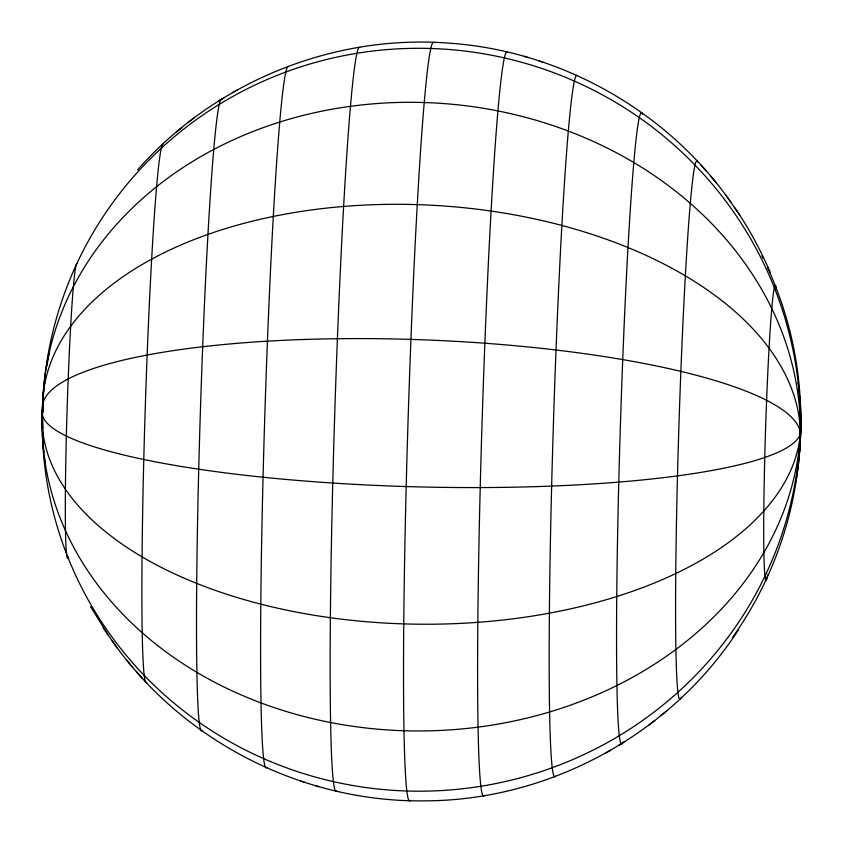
<?xml version="1.0" encoding="UTF-8"?>
<svg xmlns="http://www.w3.org/2000/svg" width="843" height="843" viewBox="0 0 843 843"><rect width="100%" height="100%" fill="white"/><g stroke="black" fill="none" stroke-linecap="round" stroke-linejoin="round"><path stroke-width="1.26" d="M42.55 412.216L42.666 406.684L42.445 412.912L42.55 412.216A379.382 221.635 3.2 0 1 42.54 409.782A379.382 370.899 -7.7 0 1 43.172 398.17M738.605 629.605C671.112 734.074 549.51 800.534 425.114 800.839C302.922 802.757 181.846 741.123 112.098 640.701M137.535 169.917C214.301 82.466 332.764 34.057 448.813 43.119C560.31 50.706 666.982 110.538 730.902 202.299M176.24 132.109L181.983 127.535M188.389 122.414L193.837 118.083M649.163 724.917L654.611 720.586M661.017 715.465L666.76 710.891M219.138 100.654L224.438 97.525M232.531 92.719L237.463 89.811M605.537 753.189L610.469 750.281M618.562 745.475L623.862 742.346M538.677 60.812L542.65 62.076M300.35 780.924L304.323 782.188M524.22 56.355L527.729 57.472M315.271 785.528L318.78 786.645M700.544 164.511L706.118 170.971M710.501 176.018L716.265 182.71M126.735 660.29L132.499 666.982M136.882 672.029L142.456 678.489M734.39 207.346C748.784 227.779 760.544 249.992 770.491 272.9M90.496 606.591L108.61 635.654M725.697 194.838L739.743 215.007M103.257 627.993L117.303 648.162M767.52 267.61A379.382 370.899 -7.7 0 1 800.46 433.218A379.382 221.635 3.2 0 1 798.932 455.578M43.467 394.313A379.382 370.899 -7.7 0 1 45.048 378.886M46.871 366.094A379.382 370.899 -7.7 0 1 49.147 353.365M761.914 255.956A379.382 370.899 -7.7 0 1 763.063 258.274M732.388 637.698A379.382 373.976 13.8 0 0 800.46 433.218A379.382 59.242 1.5 0 0 800.555 428.897M45.058 463.081A379.382 373.976 13.8 0 1 44.479 457.897M43.962 452.712A379.382 373.976 13.8 0 1 43.53 447.517M43.246 443.618A379.382 373.976 13.8 0 1 42.424 418.887M42.466 413.681A379.382 373.976 13.8 0 1 42.54 409.782A379.382 305.756 -1 0 1 43.235 400.594M795.518 482.596A379.382 322.068 5 0 0 800.46 433.218A379.382 197.367 0.5 0 0 800.481 415.209M42.993 428.107A379.382 322.068 5 0 1 42.614 418.939M42.529 412.396A379.382 322.068 5 0 1 42.54 409.782A379.382 197.367 0.5 0 1 43.256 403.786M799.786 409.203A379.382 197.367 0.5 0 1 800.112 411.605M798.11 382.448A379.382 305.756 -1 0 1 799.417 392.522M799.807 396.452A379.382 305.756 -1 0 1 800.46 433.218A379.382 87.82 2.3 0 1 799.67 441.743M767.625 574.778A147.356 5.227 -88.2 0 1 765.444 433.228A147.356 5.227 -88.2 0 1 776.382 289.36M681.165 697.266A269.37 9.558 -88.2 0 1 678.741 431.458A269.37 9.558 -88.2 0 1 697.582 161.877M555.495 776.287A350.804 12.445 -88.2 0 1 553.271 428.181A350.804 12.445 -88.2 0 1 576.991 75.48M410.362 800.365A379.382 13.456 -88.2 0 1 407.959 423.903A379.382 13.456 -88.2 0 1 433.608 42.466M266.904 767.362A350.804 12.445 -88.2 0 1 264.691 419.256A350.804 12.445 -88.2 0 1 288.401 66.555M146.745 682.25A269.37 9.558 -88.2 0 1 145.038 414.946A269.37 9.558 -88.2 0 1 163.247 144.121M68.367 557.044A147.356 5.227 -88.2 0 1 66.882 416.885A147.356 5.227 -88.2 0 1 76.998 263.469M484.188 795.518A372.132 13.203 -88.2 0 1 482.048 423.091A372.132 13.203 -88.2 0 1 507.212 52.087M336.736 790.955A372.132 13.203 -88.2 0 1 334.587 418.528A372.132 13.203 -88.2 0 1 359.75 47.535M202.109 730.46A315.788 11.201 -88.2 0 1 200.286 414.419A315.788 11.201 -88.2 0 1 221.635 99.59M623.009 741.882A315.788 11.201 -88.2 0 1 620.332 427.412A315.788 11.201 -88.2 0 1 642.44 114.237M800.302 435.03L800.334 436.347L800.565 430.12L800.302 435.03M430.604 48.472A379.382 372.891 12.7 0 0 42.54 409.782A379.382 369.55 -7 0 0 407.064 791.008A379.382 369.55 -7 0 0 800.46 433.218A379.382 372.891 12.7 0 0 430.604 48.472M424.071 102.519A379.382 318.707 4.9 0 0 42.54 409.782A379.382 309.434 -1.1 0 0 404.155 730.744A379.382 309.434 -1.1 0 0 800.46 433.218A379.382 318.707 4.9 0 0 424.071 102.519M417.159 204.617A379.382 216.503 3.2 0 0 42.54 409.782A379.382 202.71 0.5 0 0 403.86 623.894A379.382 202.71 0.5 0 0 800.46 433.218A379.382 216.503 3.2 0 0 417.159 204.617M410.889 339.402A379.382 81.687 2.2 0 0 42.54 409.782A379.382 65.448 1.4 0 0 406.221 486.548A379.382 65.448 1.4 0 0 800.46 433.218A379.382 81.687 2.2 0 0 410.889 339.402"/></g></svg>
